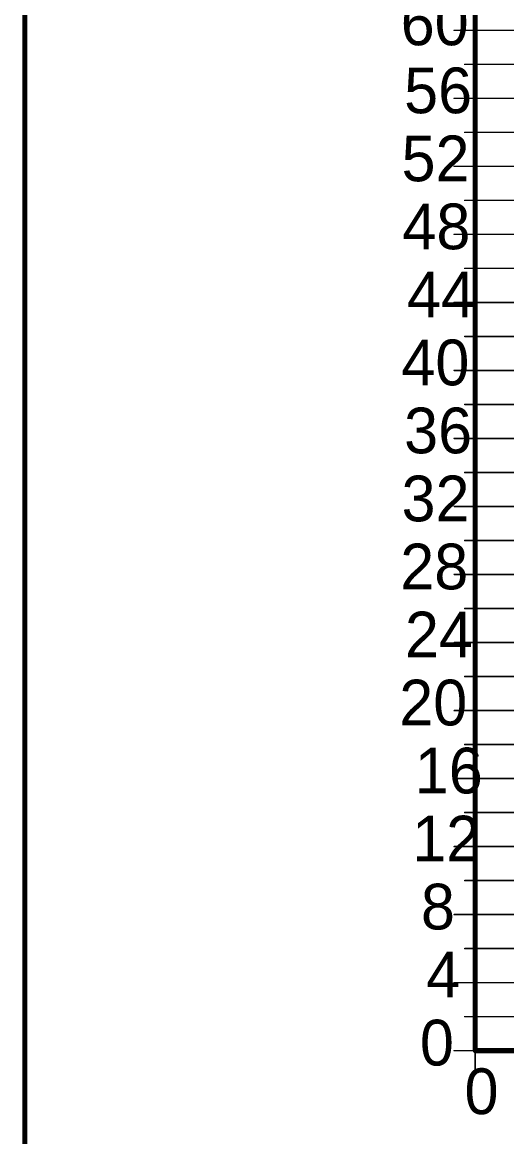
# Model space of a CAD drawing. Header units: millimetres. Extents: x 0 to 841, y 0 to 2540.
# Drawn here: x 19.7 to 76.7, y 2240.9 to 2371.9 of the extents above; entities that cross this region are included whole.
import ezdxf

# ---------------------------------------------------------------- set-up
doc = ezdxf.new("R2010")
doc.units = ezdxf.units.MM
for name, color, linetype in [('Mechanical12', 56, 'Continuous'), ('Mechanical13', 56, 'Continuous'), ('Mechanical7', 56, 'Continuous'), ('Mechanical9', 56, 'Continuous')]:
    doc.layers.add(name, color=color, linetype=linetype)

# ---------------------------------------------------------------- blocks, each defined once
blk = doc.blocks.new('BOASVIEW______T___O_______2_1_33_1_B_1')
at = {"layer": 'Mechanical12'}
for points, const_width in [([(0, 210), (0, 0)], 0.6), ([(0, 210), (0, 0)], 0.6), ([(0, 0), (0, 210)], 0.5), ([(0, 0), (320, 0)], 0.6), ([(0, 0), (320, 0)], 0.6), ([(0, 0), (10, 0)], 0.5)]:
    blk.add_lwpolyline(points, dxfattribs=dict(at, const_width=const_width))
for points, const_width in [([(-0.15, 0, 1), (0.15, 0, 1)], 0.3), ([(-0.15, 0, 1), (0.15, 0, 1)], 0.3), ([(-0.15, 0, 1), (0.15, 0, 1)], 0.3), ([(-0.15, 0, 1), (0.15, 0, 1)], 0.3), ([(-0.13, 0, 1), (0.12, 0, 1)], 0.25), ([(-0.13, 0, 1), (0.12, 0, 1)], 0.25)]:
    blk.add_lwpolyline(points, format="xyb", close=True, dxfattribs=dict(at, const_width=const_width))
blk = doc.blocks.new('BOASVIEW______T___L_____2_1_1_1_B_4')
at = {"layer": 'Mechanical12', "const_width": 0.6}
for points in [[(0, 210), (0, 0)], [(0, 210), (0, 0)], [(0, 0), (320, 0)], [(0, 0), (320, 0)]]:
    blk.add_lwpolyline(points, dxfattribs=at)
at = {"layer": 'Mechanical12', "const_width": 0.3}
blk.add_lwpolyline([(-0.15, 0, 1), (0.15, 0, 1)], format="xyb", close=True, dxfattribs=at)
blk.add_lwpolyline([(-0.15, 0, 1), (0.15, 0, 1)], format="xyb", close=True, dxfattribs=at)
blk.add_lwpolyline([(-0.15, 0, 1), (0.15, 0, 1)], format="xyb", close=True, dxfattribs=at)
blk.add_lwpolyline([(-0.15, 0, 1), (0.15, 0, 1)], format="xyb", close=True, dxfattribs=at)
at = {"layer": 'Mechanical9', "const_width": 0.18}
for points in [[(0, 0), (0, 210)], [(-2.48, 120), (0, 120)], [(-1.24, 120), (0, 120)], [(0, 120), (320, 120)], [(-1.24, 116), (0, 116)], [(0, 116), (320, 116)], [(-2.48, 112), (0, 112)], [(-1.24, 112), (0, 112)], [(0, 112), (320, 112)], [(-1.24, 108), (0, 108)], [(0, 108), (320, 108)], [(-2.48, 104), (0, 104)], [(-1.24, 104), (0, 104)], [(0, 104), (320, 104)], [(-1.24, 100), (0, 100)], [(0, 100), (320, 100)], [(-2.48, 96), (0, 96)], [(-1.24, 96), (0, 96)], [(0, 96), (320, 96)], [(-1.24, 92), (0, 92)], [(0, 92), (320, 92)], [(-2.48, 88), (0, 88)], [(-1.24, 88), (0, 88)], [(0, 88), (320, 88)], [(-1.24, 84), (0, 84)], [(0, 84), (320, 84)], [(-2.48, 80), (0, 80)], [(-1.24, 80), (0, 80)], [(0, 80), (320, 80)], [(-1.24, 76), (0, 76)], [(0, 76), (320, 76)], [(-2.48, 72), (0, 72)], [(-1.24, 72), (0, 72)], [(0, 72), (320, 72)], [(-1.24, 68), (0, 68)], [(0, 68), (320, 68)], [(-2.48, 64), (0, 64)], [(-1.24, 64), (0, 64)], [(0, 64), (320, 64)], [(-1.24, 60), (0, 60)], [(0, 60), (320, 60)], [(-2.48, 56), (0, 56)], [(-1.24, 56), (0, 56)], [(0, 56), (320, 56)], [(-1.24, 52), (0, 52)], [(0, 52), (320, 52)], [(-2.48, 48), (0, 48)], [(-1.24, 48), (0, 48)], [(0, 48), (320, 48)], [(-1.24, 44), (0, 44)], [(0, 44), (320, 44)], [(-2.48, 40), (0, 40)], [(-1.24, 40), (0, 40)], [(0, 40), (320, 40)], [(-1.24, 36), (0, 36)], [(0, 36), (320, 36)], [(-2.48, 32), (0, 32)], [(-1.24, 32), (0, 32)], [(0, 32), (320, 32)], [(-1.24, 28), (0, 28)], [(0, 28), (320, 28)], [(-2.48, 24), (0, 24)], [(-1.24, 24), (0, 24)], [(0, 24), (320, 24)], [(-1.24, 20), (0, 20)], [(0, 20), (320, 20)], [(-2.48, 16), (0, 16)], [(-1.24, 16), (0, 16)], [(0, 16), (320, 16)], [(-1.24, 12), (0, 12)], [(0, 12), (320, 12)], [(-2.48, 8), (0, 8)], [(-1.24, 8), (0, 8)], [(0, 8), (320, 8)], [(-1.24, 4), (0, 4)], [(0, 4), (320, 4)], [(-2.48, 0), (0, 0)], [(-1.24, 0), (0, 0)], [(0, -1.24), (0, 0)], [(0, -2.48), (0, 0)], [(0, 0), (320, 0)]]:
    blk.add_lwpolyline(points, dxfattribs=at)
at = {"layer": 'Mechanical9', "const_width": 0.09}
for points in [[(-2.52, 120, 1), (-2.43, 120, 1)], [(-1.28, 120, 1), (-1.19, 120, 1)], [(-0.04, 120, 1), (0.05, 120, 1)], [(-0.04, 120, 1), (0.05, 120, 1)], [(-0.04, 120, 1), (0.05, 120, 1)], [(-1.28, 116, 1), (-1.19, 116, 1)], [(-0.04, 116, 1), (0.05, 116, 1)], [(-0.04, 116, 1), (0.05, 116, 1)], [(-2.52, 112, 1), (-2.43, 112, 1)], [(-1.28, 112, 1), (-1.19, 112, 1)], [(-0.04, 112, 1), (0.05, 112, 1)], [(-0.04, 112, 1), (0.05, 112, 1)], [(-0.04, 112, 1), (0.05, 112, 1)], [(-1.28, 108, 1), (-1.19, 108, 1)], [(-0.04, 108, 1), (0.05, 108, 1)], [(-0.04, 108, 1), (0.05, 108, 1)], [(-2.52, 104, 1), (-2.43, 104, 1)], [(-1.28, 104, 1), (-1.19, 104, 1)], [(-0.04, 104, 1), (0.05, 104, 1)], [(-0.04, 104, 1), (0.05, 104, 1)], [(-0.04, 104, 1), (0.05, 104, 1)], [(-1.28, 100, 1), (-1.19, 100, 1)], [(-0.04, 100, 1), (0.05, 100, 1)], [(-0.04, 100, 1), (0.05, 100, 1)], [(-2.52, 96, 1), (-2.43, 96, 1)], [(-1.28, 96, 1), (-1.19, 96, 1)], [(-0.04, 96, 1), (0.05, 96, 1)], [(-0.04, 96, 1), (0.05, 96, 1)], [(-0.04, 96, 1), (0.05, 96, 1)], [(-1.28, 92, 1), (-1.19, 92, 1)], [(-0.04, 92, 1), (0.05, 92, 1)], [(-0.04, 92, 1), (0.05, 92, 1)], [(-2.52, 88, 1), (-2.43, 88, 1)], [(-1.28, 88, 1), (-1.19, 88, 1)], [(-0.04, 88, 1), (0.05, 88, 1)], [(-0.04, 88, 1), (0.05, 88, 1)], [(-0.04, 88, 1), (0.05, 88, 1)], [(-1.28, 84, 1), (-1.19, 84, 1)], [(-0.04, 84, 1), (0.05, 84, 1)], [(-0.04, 84, 1), (0.05, 84, 1)], [(-2.52, 80, 1), (-2.43, 80, 1)], [(-1.28, 80, 1), (-1.19, 80, 1)], [(-0.04, 80, 1), (0.05, 80, 1)], [(-0.04, 80, 1), (0.05, 80, 1)], [(-0.04, 80, 1), (0.05, 80, 1)], [(-1.28, 76, 1), (-1.19, 76, 1)], [(-0.04, 76, 1), (0.05, 76, 1)], [(-0.04, 76, 1), (0.05, 76, 1)], [(-2.52, 72, 1), (-2.43, 72, 1)], [(-1.28, 72, 1), (-1.19, 72, 1)], [(-0.04, 72, 1), (0.05, 72, 1)], [(-0.04, 72, 1), (0.05, 72, 1)], [(-0.04, 72, 1), (0.05, 72, 1)], [(-1.28, 68, 1), (-1.19, 68, 1)], [(-0.04, 68, 1), (0.05, 68, 1)], [(-0.04, 68, 1), (0.05, 68, 1)], [(-2.52, 64, 1), (-2.43, 64, 1)], [(-1.28, 64, 1), (-1.19, 64, 1)], [(-0.04, 64, 1), (0.05, 64, 1)], [(-0.04, 64, 1), (0.05, 64, 1)], [(-0.04, 64, 1), (0.05, 64, 1)], [(-1.28, 60, 1), (-1.19, 60, 1)], [(-0.04, 60, 1), (0.05, 60, 1)], [(-0.04, 60, 1), (0.05, 60, 1)], [(-2.52, 56, 1), (-2.43, 56, 1)], [(-1.28, 56, 1), (-1.19, 56, 1)], [(-0.04, 56, 1), (0.05, 56, 1)], [(-0.04, 56, 1), (0.05, 56, 1)], [(-0.04, 56, 1), (0.05, 56, 1)], [(-1.28, 52, 1), (-1.19, 52, 1)], [(-0.04, 52, 1), (0.05, 52, 1)], [(-0.04, 52, 1), (0.05, 52, 1)], [(-2.52, 48, 1), (-2.43, 48, 1)], [(-1.28, 48, 1), (-1.19, 48, 1)], [(-0.04, 48, 1), (0.05, 48, 1)], [(-0.04, 48, 1), (0.05, 48, 1)], [(-0.04, 48, 1), (0.05, 48, 1)], [(-1.28, 44, 1), (-1.19, 44, 1)], [(-0.04, 44, 1), (0.05, 44, 1)], [(-0.04, 44, 1), (0.05, 44, 1)], [(-2.52, 40, 1), (-2.43, 40, 1)], [(-1.28, 40, 1), (-1.19, 40, 1)], [(-0.04, 40, 1), (0.05, 40, 1)], [(-0.04, 40, 1), (0.05, 40, 1)], [(-0.04, 40, 1), (0.05, 40, 1)], [(-1.28, 36, 1), (-1.19, 36, 1)], [(-0.04, 36, 1), (0.05, 36, 1)], [(-0.04, 36, 1), (0.05, 36, 1)], [(-2.52, 32, 1), (-2.43, 32, 1)], [(-1.28, 32, 1), (-1.19, 32, 1)], [(-0.04, 32, 1), (0.05, 32, 1)], [(-0.04, 32, 1), (0.05, 32, 1)], [(-0.04, 32, 1), (0.05, 32, 1)], [(-1.28, 28, 1), (-1.19, 28, 1)], [(-0.04, 28, 1), (0.05, 28, 1)], [(-0.04, 28, 1), (0.05, 28, 1)], [(-2.52, 24, 1), (-2.43, 24, 1)], [(-1.28, 24, 1), (-1.19, 24, 1)], [(-0.04, 24, 1), (0.05, 24, 1)], [(-0.04, 24, 1), (0.05, 24, 1)], [(-0.04, 24, 1), (0.05, 24, 1)], [(-1.28, 20, 1), (-1.19, 20, 1)], [(-0.04, 20, 1), (0.05, 20, 1)], [(-0.04, 20, 1), (0.05, 20, 1)], [(-2.52, 16, 1), (-2.43, 16, 1)], [(-1.28, 16, 1), (-1.19, 16, 1)], [(-0.04, 16, 1), (0.05, 16, 1)], [(-0.04, 16, 1), (0.05, 16, 1)], [(-0.04, 16, 1), (0.05, 16, 1)], [(-1.28, 12, 1), (-1.19, 12, 1)], [(-0.04, 12, 1), (0.05, 12, 1)], [(-0.04, 12, 1), (0.05, 12, 1)], [(-2.52, 8, 1), (-2.43, 8, 1)], [(-1.28, 8, 1), (-1.19, 8, 1)], [(-0.04, 8, 1), (0.05, 8, 1)], [(-0.04, 8, 1), (0.05, 8, 1)], [(-0.04, 8, 1), (0.05, 8, 1)], [(-1.28, 4, 1), (-1.19, 4, 1)], [(-0.04, 4, 1), (0.05, 4, 1)], [(-0.04, 4, 1), (0.05, 4, 1)], [(-2.52, 0, 1), (-2.43, 0, 1)], [(-1.28, 0, 1), (-1.19, 0, 1)], [(-0.04, 0, 1), (0.05, 0, 1)], [(-0.04, 0, 1), (0.05, 0, 1)], [(-0.04, 0, 1), (0.05, 0, 1)], [(-0.04, 0, 1), (0.05, 0, 1)], [(-0.04, 0, 1), (0.05, 0, 1)], [(-0.04, 0, 1), (0.05, 0, 1)], [(-0.04, -1.24, 1), (0.05, -1.24, 1)], [(-0.04, -2.48, 1), (0.05, -2.48, 1)]]:
    blk.add_lwpolyline(points, format="xyb", close=True, dxfattribs=at)
at = {"layer": 'Mechanical7'}
for s, height, p in [('60', 5.376, (-8.77, 118.25)), ('56', 5.376, (-8.37, 110.25)), ('52', 5.376, (-8.67, 102.25)), ('48', 5.376, (-8.57, 94.25)), ('44', 5.376, (-8.02, 86.25)), ('40', 5.376, (-8.69, 78.25)), ('36', 5.376, (-8.37, 70.25)), ('32', 5.376, (-8.67, 62.25)), ('28', 5.376, (-8.82, 54.25)), ('24', 5.376, (-8.27, 46.25)), ('20', 5.376, (-8.94, 38.25)), ('16', 5.376, (-7.11, 30.25)), ('12', 5.376, (-7.42, 22.25)), ('8', 5.38, (-6.39, 14.25)), ('4', 5.38, (-5.77, 6.25)), ('0', 5.38, (-6.51, -1.75)), ('0', 5.38, (-1.26, -7.47))]:
    blk.add_text(s, height=height, dxfattribs=at).set_placement(p)

msp = doc.modelspace()

# ---------------------------------------------------------------- linework, layer by layer
at = {"layer": 'Mechanical13', "const_width": 0.6}
msp.add_lwpolyline([(20, 1951), (20, 2535)], dxfattribs=at)

# ---------------------------------------------------------------- block references
for name in ['BOASVIEW______T___L_____2_1_1_1_B_4', 'BOASVIEW______T___O_______2_1_33_1_B_1']:
    msp.add_blockref(name, (73, 2251))

doc.saveas('drawing.dxf')
